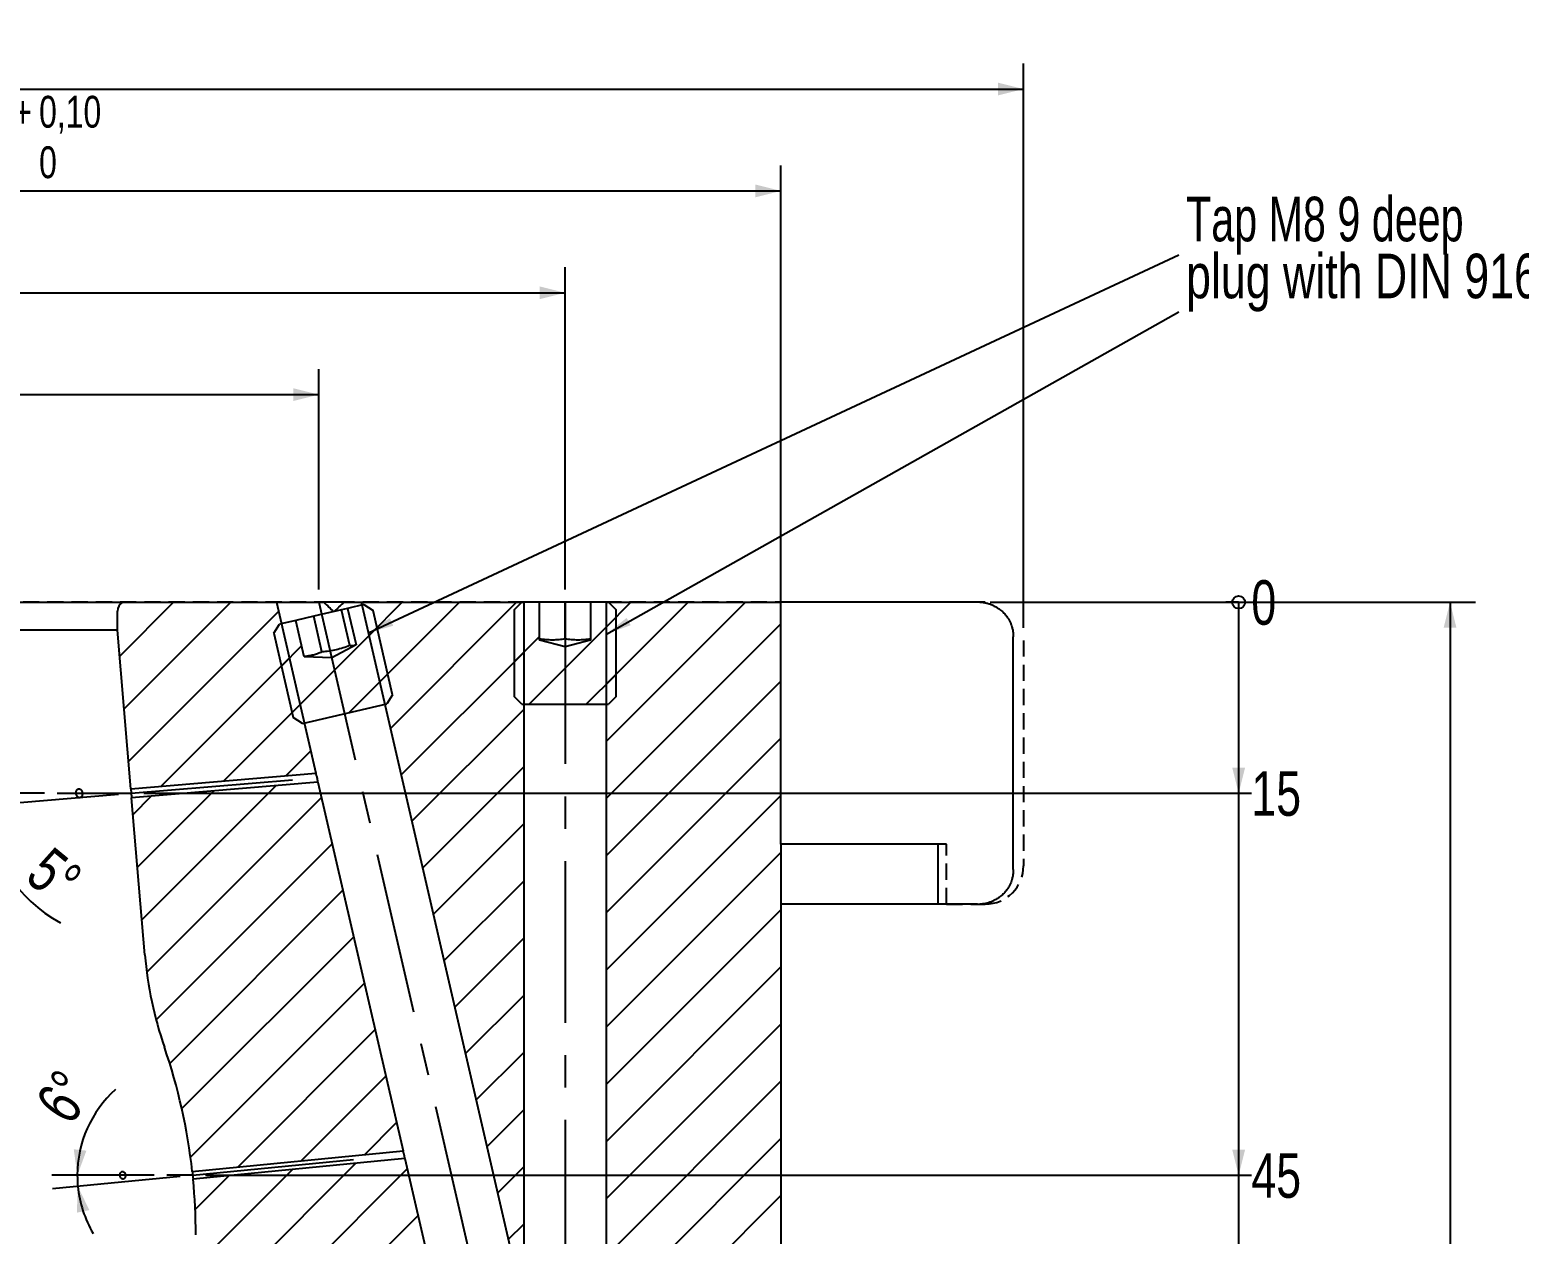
# Model space of a CAD drawing. Header units: millimetres. Extents: x 8 to 862, y 8 to 585.
# Drawn here: x 360.2 to 477.1, y 380.2 to 474.8 of the extents above; entities that cross this region are included whole.
import ezdxf

# ---------------------------------------------------------------- set-up
doc = ezdxf.new("R2010")
doc.units = ezdxf.units.MM
doc.linetypes.add('CENTERX2', pattern=[20.319999999999997, 12.7, -2.54, 2.54, -2.54])
doc.linetypes.add('HIDDEN', pattern=[1.905, 1.27, -0.635])
for name, color, linetype in [('CENTERLINE', 4, 'CENTERX2'), ('DIMENSIONS', 2, 'Continuous'), ('HATCH', 3, 'Continuous'), ('HIDDEN', 3, 'HIDDEN'), ('TEXT', 2, 'Continuous')]:
    doc.layers.add(name, color=color, linetype=linetype)
doc.layers.add('OUTLINE', color=7, linetype='Continuous', lineweight=25)
doc.styles.add('SLDTEXTSTYLE0', font='TXT', dxfattribs={"width": 0.75})
doc.styles.add('SLDTEXTSTYLE3', font='TXT', dxfattribs={"width": 0.6923076923076923})
doc.dimstyles.new('SLDDIMSTYLE1', dxfattribs={"dimtxt": 3.5, "dimasz": 2, "dimexe": 0, "dimexo": 0.0625, "dimgap": 0.875, "dimtad": 1, "dimdec": 0, "dimrnd": 1e-09, "dimzin": 12, "dimdsep": 46, "dimtxsty": 'SLDTEXTSTYLE0', "dimsah": 1, "dimcen": 0.09, "dimadec": 0, "dimazin": 3, "dimtfac": 1, "dimtdec": 0, "dimtofl": 0, "dimtmove": 0, "dimatfit": 3, "dimfxl": 0, "dimfrac": 2, "dimtolj": 1, "dimtzin": 12, "dimarcsym": 0})
doc.dimstyles.new('SLDDIMSTYLE10', dxfattribs={"dimtxt": 3.5, "dimasz": 2, "dimexe": 0, "dimexo": 0.0625, "dimgap": 0.875, "dimtad": 1, "dimdec": 4, "dimzin": 12, "dimdsep": 46, "dimtxsty": 'SLDTEXTSTYLE0', "dimsah": 1, "dimcen": 0.09, "dimadec": 0, "dimazin": 3, "dimtfac": 1, "dimtdec": 0, "dimtofl": 0, "dimtmove": 0, "dimatfit": 3, "dimfxl": 0, "dimfrac": 2, "dimtolj": 1, "dimtzin": 12, "dimarcsym": 0})
doc.dimstyles.new('SLDDIMSTYLE19', dxfattribs={"dimtxt": 0.18, "dimasz": 2, "dimexe": 0, "dimexo": 0.0625, "dimgap": 0, "dimtad": 0, "dimtih": 1, "dimtoh": 1, "dimdec": 0, "dimrnd": 1e-09, "dimzin": 0, "dimdsep": 46, "dimtxsty": 'Standard', "dimsah": 1, "dimcen": 0.09, "dimadec": 0, "dimazin": 0, "dimtfac": 2, "dimtdec": 0, "dimtofl": 0, "dimtmove": 0, "dimatfit": 3, "dimfxl": 0, "dimfrac": 2, "dimtolj": 1, "dimtzin": 0, "dimarcsym": 0})
doc.dimstyles.new('SLDDIMSTYLE2', dxfattribs={"dimtxt": 3.5, "dimasz": 2, "dimexe": 0, "dimexo": 0.0625, "dimgap": 0.875, "dimtad": 1, "dimrnd": 1e-09, "dimzin": 12, "dimdsep": 46, "dimtxsty": 'SLDTEXTSTYLE0', "dimsah": 1, "dimcen": 0.09, "dimadec": 0, "dimazin": 3, "dimtfac": 1, "dimtofl": 0, "dimtmove": 0, "dimatfit": 3, "dimfxl": 0, "dimfrac": 2, "dimtolj": 1, "dimtzin": 12, "dimarcsym": 0})
doc.dimstyles.new('SLDDIMSTYLE3', dxfattribs={"dimtxt": 3.5, "dimasz": 2, "dimexe": 0, "dimexo": 0.0625, "dimgap": 0.875, "dimtad": 1, "dimrnd": 1e-09, "dimzin": 12, "dimdsep": 46, "dimtxsty": 'SLDTEXTSTYLE0', "dimsah": 1, "dimcen": 0.09, "dimadec": 0, "dimazin": 3, "dimtol": 1, "dimtp": 0.05, "dimtm": 0.05, "dimtfac": 1, "dimtofl": 0, "dimtmove": 0, "dimatfit": 3, "dimfxl": 0, "dimfrac": 2, "dimtolj": 1, "dimarcsym": 0})
doc.dimstyles.new('SLDDIMSTYLE4', dxfattribs={"dimtxt": 3.5, "dimasz": 2, "dimexe": 0, "dimexo": 0.0625, "dimgap": 0.875, "dimtad": 1, "dimrnd": 1e-09, "dimzin": 12, "dimdsep": 46, "dimtxsty": 'SLDTEXTSTYLE0', "dimsah": 1, "dimcen": 0.09, "dimadec": 0, "dimazin": 3, "dimtol": 1, "dimtp": 0.1, "dimtfac": 1, "dimtofl": 0, "dimtmove": 0, "dimatfit": 3, "dimfxl": 0, "dimfrac": 2, "dimtolj": 1, "dimarcsym": 0})
doc.dimstyles.new('SLDDIMSTYLE5', dxfattribs={"dimtxt": 3.5, "dimasz": 0.3333333333333333, "dimexe": 0, "dimexo": 0.0625, "dimgap": 0.875, "dimtad": 0, "dimtih": 1, "dimtoh": 1, "dimdec": 0, "dimrnd": 1e-09, "dimdsep": 46, "dimtxsty": 'SLDTEXTSTYLE0', "dimblk1": 'ORIGIN', "dimblk2": 'ORIGIN', "dimsah": 1, "dimcen": 0.09, "dimadec": 0, "dimazin": 2, "dimtfac": 1, "dimtdec": 0, "dimtofl": 0, "dimtmove": 0, "dimatfit": 3, "dimldrblk": 'ORIGIN', "dimfxl": 0, "dimfrac": 2, "dimtolj": 1, "dimtzin": 12, "dimarcsym": 0})
doc.dimstyles.new('SLDDIMSTYLE6', dxfattribs={"dimtxt": 3.5, "dimasz": 2, "dimexe": 0, "dimexo": 0.0625, "dimgap": 0.875, "dimtad": 0, "dimtih": 1, "dimtoh": 1, "dimrnd": 1e-09, "dimzin": 12, "dimdsep": 46, "dimtxsty": 'SLDTEXTSTYLE0', "dimsah": 1, "dimcen": 0.09, "dimadec": 0, "dimazin": 3, "dimtfac": 1, "dimtofl": 0, "dimtmove": 0, "dimatfit": 3, "dimfxl": 0, "dimfrac": 2, "dimtolj": 1, "dimtzin": 12, "dimarcsym": 0})
pattern_1 = [(45, (0, 0), (-2.245064030267288, 2.245064030267288), [])]

# ---------------------------------------------------------------- blocks, each defined once
blk = doc.blocks.new('_D_1')
at = {"layer": 'DIMENSIONS'}
for p, q in [((325.5400538488987, 430.8334182426424), (325.5400538488987, 448.1411615900734)), ((382.8776251284518, 430.8334182426424), (382.8776251284518, 448.1411615900734)), ((325.5400538488987, 446.1411615900734), (382.8776251284518, 446.1411615900734))]:
    blk.add_line(p, q, dxfattribs=at)
for points in [[(325.5400538488987, 446.1411615900734), (327.5400538488987, 445.6411615900734), (327.5400538488987, 446.6411615900734)], [(382.8776251284518, 446.1411615900734), (380.8776251284518, 446.6411615900734), (380.8776251284518, 445.6411615900734)]]:
    blk.add_solid(points, dxfattribs=at)
at = {"layer": 'DIMENSIONS', "char_height": 3.5, "attachment_point": 1, "style": 'SLDTEXTSTYLE0'}
for s, insert in [('%%c', (348.9864570900557, 450.6528986792753)), ('57', (354.2611155887615, 450.6528985046523))]:
    blk.add_mtext(s, dxfattribs=dict(at, insert=insert))
blk = doc.blocks.new('_D_2')
at = {"layer": 'DIMENSIONS'}
for p, q in [((270.2088394886753, 427.8334182426424), (270.2088394886753, 472.1411615900735)), ((438.2088394886753, 427.8334182426424), (438.2088394886753, 472.1411615900735)), ((270.2088394886753, 470.1411615900735), (438.2088394886753, 470.1411615900735))]:
    blk.add_line(p, q, dxfattribs=at)
for points in [[(270.2088394886753, 470.1411615900735), (272.2088394886753, 469.6411615900735), (272.2088394886753, 470.6411615900735)], [(438.2088394886753, 470.1411615900735), (436.2088394886753, 470.6411615900735), (436.2088394886753, 469.6411615900735)]]:
    blk.add_solid(points, dxfattribs=at)
at = {"layer": 'DIMENSIONS', "char_height": 3.5, "attachment_point": 1, "style": 'SLDTEXTSTYLE0'}
for s, insert in [('%%c', (347.6926236129202, 474.6528986792754)), ('168', (352.967282111626, 474.6528985046524))]:
    blk.add_mtext(s, dxfattribs=dict(at, insert=insert))
blk = doc.blocks.new('_Origin')
at = {"color": 0, "linetype": 'ByBlock', "lineweight": -2}
blk.add_line((0, 0), (-1, 0), dxfattribs=at)
blk.add_circle((0, 0), 0.5, dxfattribs=at)
blk = doc.blocks.new('_D_5')
at = {"layer": 'DIMENSIONS'}
blk.add_line((436.2088394886753, 429.8334182426424), (456.101299561201, 429.8334182426424), dxfattribs=at)
blk.add_blockref('_Origin', (455.101299561201, 429.8334182426424), dxfattribs=at)
at = {"layer": 'DIMENSIONS', "insert": (456.101299561201, 431.5670301616918), "char_height": 3.5, "attachment_point": 1, "style": 'SLDTEXTSTYLE0'}
blk.add_mtext('0', dxfattribs=at)
blk = doc.blocks.new('_D_6')
at = {"layer": 'DIMENSIONS'}
for p, q in [((455.101299561201, 429.8334182426424), (455.101299561201, 414.8334182426516)), ((369.1393484940538, 414.8334182426516), (456.101299561201, 414.8334182426516))]:
    blk.add_line(p, q, dxfattribs=at)
blk.add_solid([(455.101299561201, 414.8334182426516), (455.601299561201, 416.8334182426516), (454.601299561201, 416.8334182426516)], dxfattribs=at)
at = {"layer": 'DIMENSIONS', "insert": (456.101299561201, 416.5670301617009), "char_height": 3.5, "attachment_point": 1, "style": 'SLDTEXTSTYLE0'}
blk.add_mtext('15', dxfattribs=at)
blk = doc.blocks.new('_D_7')
at = {"layer": 'DIMENSIONS'}
for p, q in [((455.101299561201, 414.8334182426516), (455.101299561201, 384.8331870153195)), ((373.9634119820914, 384.8331870153195), (456.101299561201, 384.8331870153195))]:
    blk.add_line(p, q, dxfattribs=at)
blk.add_solid([(455.101299561201, 384.8331870153195), (455.601299561201, 386.8331870153195), (454.601299561201, 386.8331870153195)], dxfattribs=at)
at = {"layer": 'DIMENSIONS', "insert": (456.101299561201, 386.5667989343689), "char_height": 3.5, "attachment_point": 1, "style": 'SLDTEXTSTYLE0'}
blk.add_mtext('45', dxfattribs=at)
blk = doc.blocks.new('_D_8')
at = {"layer": 'DIMENSIONS'}
for p, q in [((455.101299561201, 384.8331870153195), (455.101299561201, 361.8322998854909)), ((377.7575989855928, 361.8322998854909), (456.101299561201, 361.8322998854909))]:
    blk.add_line(p, q, dxfattribs=at)
blk.add_solid([(455.101299561201, 361.8322998854909), (455.601299561201, 363.8322998854909), (454.601299561201, 363.8322998854909)], dxfattribs=at)
at = {"layer": 'DIMENSIONS', "insert": (456.101299561201, 363.5659118045401), "char_height": 3.5, "attachment_point": 1, "style": 'SLDTEXTSTYLE0'}
blk.add_mtext('68', dxfattribs=at)
blk = doc.blocks.new('_D_9')
at = {"layer": 'DIMENSIONS'}
for p, q in [((455.101299561201, 361.8322998854909), (455.101299561201, 339.8334182955434)), ((390.7281471146133, 339.8334182955434), (456.101299561201, 339.8334182955434))]:
    blk.add_line(p, q, dxfattribs=at)
blk.add_solid([(455.101299561201, 339.8334182955434), (455.601299561201, 341.8334182955434), (454.601299561201, 341.8334182955434)], dxfattribs=at)
at = {"layer": 'DIMENSIONS', "insert": (456.101299561201, 341.5670302145927), "char_height": 3.5, "attachment_point": 1, "style": 'SLDTEXTSTYLE0'}
blk.add_mtext('90', dxfattribs=at)
blk = doc.blocks.new('_D_11')
at = {"layer": 'DIMENSIONS'}
for p, q in [((306.2088394886753, 432.8512220239102), (306.2088394886753, 456.1411615900735)), ((402.2088394886753, 430.8334182426424), (402.2088394886753, 456.1411615900735)), ((306.2088394886753, 454.1411615900735), (402.2088394886753, 454.1411615900735))]:
    blk.add_line(p, q, dxfattribs=at)
for points in [[(306.2088394886753, 454.1411615900735), (308.2088394886753, 453.6411615900735), (308.2088394886753, 454.6411615900735)], [(402.2088394886753, 454.1411615900735), (400.2088394886753, 454.6411615900735), (400.2088394886753, 453.6411615900735)]]:
    blk.add_solid(points, dxfattribs=at)
at = {"layer": 'DIMENSIONS', "char_height": 3.5, "attachment_point": 1, "style": 'SLDTEXTSTYLE0'}
for s, insert in [('%%c', (348.9835093631347, 458.6528986792754)), ('96', (354.2619467615088, 458.7063708559353))]:
    blk.add_mtext(s, dxfattribs=dict(at, insert=insert))
blk = doc.blocks.new('_D_15')
at = {"layer": 'DIMENSIONS'}
for p, q in [((369.9465522285903, 384.8331870153195), (361.9051818794474, 384.8331870153195)), ((371.9681171548607, 384.7362942555916), (361.9572127626022, 383.7617245829685))]:
    blk.add_line(p, q, dxfattribs=at)
for radius, start, end in [(9.058230102644098, 132.0667378715806, 180), (9.05823010264409, 180, 185.5602696127283), (9.05823010264409, 185.5602696127283, 210.3128815891725)]:
    blk.add_arc((372.9634119820914, 384.8331870153195), radius, start, end, dxfattribs=at)
for points in [[(363.9051818794474, 384.8331870153195), (364.619113280873, 386.7671730426885), (363.6250102795905, 386.8756129930806)], [(363.9478024170638, 383.9555101024242), (363.8668453625143, 381.8955474922493), (364.8457638913672, 382.0997985971878)]]:
    blk.add_solid(points, dxfattribs=at)
at = {"layer": 'DIMENSIONS', "insert": (360.4809227769955, 390.6027863195537), "char_height": 3.5, "attachment_point": 1, "rotation": 55.875532306470845, "style": 'SLDTEXTSTYLE0'}
blk.add_mtext('6°', dxfattribs=at)
blk = doc.blocks.new('_D_19')
at = {"layer": 'DIMENSIONS'}
for p, q in [((361.3225732037409, 414.8334182426516), (354.5445751227323, 414.8334182426516)), ((367.1428840571147, 414.7494026136554), (354.5926403012853, 413.6912448067994))]:
    blk.add_line(p, q, dxfattribs=at)
for radius, start, end in [(11.59477337132142, 160.4985361037045, 180), (11.59477337132142, 180, 184.8194220847309), (11.59477337132141, 184.8194220847309, 241.4122671571286)]:
    blk.add_arc((368.1393484940538, 414.8334182426516), radius, start, end, dxfattribs=at)
for points in [[(356.5445751227323, 414.8334182426516), (357.2133558240945, 416.7834778246864), (356.2170006441531, 416.8687793803821)], [(356.5855691751634, 413.8592760647917), (356.4301550030312, 411.8035896988544), (357.4158208425467, 411.9722990726672)]]:
    blk.add_solid(points, dxfattribs=at)
at = {"layer": 'DIMENSIONS', "insert": (361.9190750507123, 410.7794804316043), "char_height": 3.5, "attachment_point": 1, "rotation": 320.5428242738405, "style": 'SLDTEXTSTYLE0'}
blk.add_mtext('5°', dxfattribs=at)
blk = doc.blocks.new('_D_29')
at = {"layer": 'DIMENSIONS'}
for p, q in [((289.2588394886753, 411.8334182426424), (289.2588394886753, 464.1411615900737)), ((419.1588394886753, 411.8334182426425), (419.1588394886752, 464.1411615900738)), ((289.2588394886753, 462.1411615900737), (419.1588394886752, 462.1411615900738))]:
    blk.add_line(p, q, dxfattribs=at)
for points in [[(289.2588394886753, 462.1411615900737), (291.2588394886753, 461.6411615900737), (291.2588394886753, 462.6411615900737)], [(419.1588394886752, 462.1411615900738), (417.1588394886752, 462.6411615900738), (417.1588394886752, 461.6411615900738)]]:
    blk.add_solid(points, dxfattribs=at)
at = {"layer": 'DIMENSIONS', "attachment_point": 1, "style": 'SLDTEXTSTYLE0'}
for s, insert, char_height in [('+', (358.8849366413931, 469.6086504411325), 2.5), ('0,10', (360.9027941047236, 469.6086504411325), 2.5), ('%%c', (341.0535589019626, 466.6528986792755), 3.5), ('129,9', (346.3282174006683, 466.6528985046525), 3.5), ('0', (360.9027941047236, 465.6408944445838), 2.5)]:
    blk.add_mtext(s, dxfattribs=dict(at, insert=insert, char_height=char_height))
blk = doc.blocks.new('_D_30')
at = {"layer": 'DIMENSIONS'}
for p, q in [((435.5891853451317, 429.8334182426424), (473.7013892990679, 429.8334182426424)), ((471.7013892990679, 429.8334182426424), (471.7013892990679, 203.5372576087669)), ((389.2276632411452, 203.5372576087669), (473.7013892990679, 203.5372576087669))]:
    blk.add_line(p, q, dxfattribs=at)
for points in [[(471.7013892990679, 429.8334182426424), (471.2013892990679, 427.8334182426424), (472.2013892990679, 427.8334182426424)], [(471.7013892990679, 203.5372576087669), (472.2013892990679, 205.5372576087669), (471.2013892990679, 205.5372576087669)]]:
    blk.add_solid(points, dxfattribs=at)
at = {"layer": 'DIMENSIONS', "attachment_point": 1, "rotation": 90.00000000000041, "style": 'SLDTEXTSTYLE0'}
for s, insert, char_height in [('±0,05', (468.2016564445578, 319.1893631198373), 2.5), ('226,3', (467.1896523844891, 306.2614835684999), 3.5)]:
    blk.add_mtext(s, dxfattribs=dict(at, insert=insert, char_height=char_height))
blk = doc.blocks.new('SW_NOTE_0_5')
at = {"layer": 'TEXT', "color": 0, "char_height": 3.5, "attachment_point": 1}
for s, insert, style in [('Tap M8 9 deep', (0.5664777452255576, 4.563958934227729), 'SLDTEXTSTYLE3'), ('plug with DIN 916 M8x8', (0.5664777452255576, 0.09173675505330658), 'SLDTEXTSTYLE0')]:
    blk.add_mtext(s, dxfattribs=dict(at, insert=insert, style=style))

msp = doc.modelspace()

# ---------------------------------------------------------------- hatches: boundary and pattern name
at = {"layer": 'HATCH'}
h = msp.add_hatch(dxfattribs=at)
h.set_pattern_fill('ANSI31', color=256, angle=2.8e-322, style=0)
h.set_pattern_definition(pattern_1)
edge = h.paths.add_edge_path(flags=0)
edge.add_line((367.0588394886753, 429.1432636454933), (367.0588394886753, 427.6487576087669))
edge.add_line((367.0588394886753, 427.6487576087669), (368.109943023905, 415.1821807955803))
edge.add_line((368.109943023905, 415.1821807955803), (382.6417741797392, 416.4074136185139))
edge.add_line((382.6417741797392, 416.4074136185139), (379.5421367781233, 429.8334182426424))
edge.add_line((379.5421367781233, 429.8334182426424), (367.454257442566, 429.8334182426424))
edge.add_arc((367.8588394886752, 429.1432636454933), 0.8000000000000013, 120.3796611770045, 180)
h = msp.add_hatch(dxfattribs=at)
h.set_pattern_fill('ANSI31', color=256, style=0)
h.set_pattern_definition(pattern_1)
h.paths.add_polyline_path([(388.6590986976591, 422.572750890152), (387.1294315281207, 429.1984673306928), (386.4098388566431, 429.6481187369577), (385.1273979964957, 429.3520439353507), (385.7891231493064, 426.4857974005448), (383.8843093265769, 425.4729899254405), (381.7282884290615, 425.5482798342213), (381.0665632762508, 428.4145263690281), (379.7841224161035, 428.1184515674194), (379.3344710098388, 427.3988588959421), (380.8641381793769, 420.7731424554025), (381.5837308508547, 420.3234910491376), (388.2094472913942, 421.8531582186758)], flags=0)
h = msp.add_hatch(dxfattribs=at)
h.set_pattern_fill('ANSI31', color=256, angle=2.8e-322, style=0)
h.set_pattern_definition(pattern_1)
h.paths.add_polyline_path([(386.2131134787803, 429.8334182426424), (398.9588394886753, 374.6256135305448), (398.9588394886753, 429.8334182426424)], flags=0)
h = msp.add_hatch(dxfattribs=at)
h.set_pattern_fill('ANSI31', color=256, style=0)
h.set_pattern_definition(pattern_1)
h.paths.add_polyline_path([(406.2088394886752, 422.4334182426425), (406.208839488675, 429.2334182426425), (405.6088394886751, 429.8334182426424), (404.2088394886753, 429.8334182426433), (404.2088394886757, 426.869316627505), (402.2088394886752, 426.3334182426427), (400.2088394886752, 426.8693166275049), (400.2088394886752, 429.8334182426433), (398.8088394886751, 429.8334182426424), (398.2088394886752, 429.2334182426425), (398.2088394886752, 422.4334182426425), (398.8088394886753, 421.8334182426425), (405.6088394886753, 421.8334182426425)], flags=0)
h = msp.add_hatch(dxfattribs=at)
h.set_pattern_fill('ANSI31', color=256, angle=2.8e-322, style=0)
h.set_pattern_definition(pattern_1)
edge = h.paths.add_edge_path(flags=0)
edge.add_arc((427.2088394886753, 176.0872576087669), 3, 270.0000000000008, 360.0000000000008)
edge.add_line((430.2088394886753, 176.0872576087669), (430.2088394886753, 204.6334182426425))
edge.add_line((430.2088394886753, 204.6334182426425), (424.3588394886752, 204.6334182426425))
edge.add_line((424.3588394886752, 204.6334182426425), (424.3588394886752, 271.7334182426425))
edge.add_line((424.3588394886752, 271.7334182426425), (411.3588394886753, 271.7334182426425))
edge.add_line((411.3588394886753, 271.7334182426425), (409.3159133839815, 275.1334182426425))
edge.add_line((409.3159133839815, 275.1334182426425), (411.3588394886753, 278.5334182426424))
edge.add_line((411.3588394886753, 278.5334182426424), (424.3588394886752, 278.5334182426424))
edge.add_line((424.3588394886752, 278.5334182426424), (424.3588394886752, 284.7334182426424))
edge.add_line((424.3588394886752, 284.7334182426424), (430.2088394886753, 284.7334182426424))
edge.add_line((430.2088394886753, 284.7334182426424), (430.2088394886753, 333.8407775555232))
edge.add_arc((427.2088394886753, 333.8407775555232), 3, 0, 45)
edge.add_line((429.3301598322349, 335.9620978990828), (419.1588394886753, 346.1334182426424))
edge.add_line((419.1588394886753, 346.1334182426424), (419.1588394886753, 410.8334182426425))
edge.add_line((419.1588394886753, 410.8334182426425), (419.1588394886753, 429.8334182426424))
edge.add_line((419.1588394886753, 429.8334182426424), (405.4588394886753, 429.8334182426424))
edge.add_line((405.4588394886753, 429.8334182426424), (405.4588394886752, 173.0872576087669))
edge.add_line((405.4588394886752, 173.0872576087669), (427.2088394886753, 173.0872576087669))
h = msp.add_hatch(dxfattribs=at)
h.set_pattern_fill('ANSI31', color=256, angle=2.8e-322, style=0)
h.set_pattern_definition(pattern_1)
edge = h.paths.add_edge_path(flags=0)
edge.add_line((382.8008586785498, 415.718342949943), (368.1687539642033, 414.4846556897137))
edge.add_line((368.1687539642033, 414.4846556897137), (369.2088394886753, 402.1487576087669))
edge.add_arc((399.1027725968469, 404.6692264786715), 30, 184.8194220847668, 199.0124906074332)
edge.add_arc((327.9405602321602, 380.1487576087668), 45.26827925651509, 6.319708118149208, 19.0124906074318, ccw=False)
edge.add_line((372.9337509990101, 385.1317177193519), (389.4902273042607, 386.7435041334823))
edge.add_line((389.4902273042607, 386.7435041334823), (382.8008586785498, 415.718342949943))
h = msp.add_hatch(dxfattribs=at)
h.set_pattern_fill('ANSI31', color=256, angle=2.8e-322, style=0)
h.set_pattern_definition(pattern_1)
edge = h.paths.add_edge_path(flags=0)
edge.add_line((389.6263438182571, 386.1539187370153), (372.9958444138074, 384.5349261140624))
edge.add_arc((327.9405602321602, 380.1487576087668), 45.26827925651509, -7.958078640513122e-13, 5.560269612726586, ccw=False)
edge.add_arc((348.2088394886753, 380.1487576087668), 25, 349.6111421845305, 360, ccw=False)
edge.add_arc((408.208839488675, 369.1487576087668), 35.99999999999972, 169.6111421845303, 180)
edge.add_spline(control_points=[(372.2088394886753, 369.1487576087669), (372.2088394886753, 368.370397185779), (372.4371779181235, 366.8735988174605), (373.19323059506, 365.1877532440942), (373.9486574231502, 364.1374758172045), (374.7845002888486, 363.2214990099548), (375.4052477713112, 362.7266575035367), (376.0861615661453, 362.2884356513777), (376.2879761966013, 362.1550898784441), (376.4852291362866, 362.021455724406)], knot_values=[0, 0, 0, 0, 0.037975, 0.07595, 0.1007333333333333, 0.113925, 0.1519, 0.1519, 0.1684661534918204, 0.1684661534918204, 0.1684661534918204, 0.1684661534918204], weights=[1, 1, 1, 1, 1, 1, 1, 1, 1, 1], degree=3, periodic=0)
edge.add_line((376.4852291362866, 362.021455724406), (392.8447621640597, 371.4666365218072))
edge.add_line((392.8447621640597, 371.4666365218072), (393.1320490747586, 370.969040996127))
edge.add_line((393.1320490747586, 370.969040996127), (389.6263438182571, 386.1539187370153))

# ---------------------------------------------------------------- linework, layer by layer
at = {"layer": 'CENTERLINE'}
for p, q in [((382.8776251284518, 429.8334182426424), (402.2088394886753, 346.1007296207168)), ((402.2088394886753, 429.8334182426424), (402.2088394886753, 170.0739131589911)), ((368.1393484940538, 414.8334182426516), (381.5724756800979, 415.9660152406821)), ((362.3225732037409, 414.8334182426516), (368.1393484940538, 414.8334182426516)), ((372.9634119820914, 384.8331870153195), (387.9611024065898, 386.2932243580404)), ((372.9634119820914, 384.8331870153195), (370.9465522285903, 384.8331870153195))]:
    msp.add_line(p, q, dxfattribs=at)
at = {"layer": 'HIDDEN'}
for p, q in [((435.2088394886753, 429.8334182426424), (273.2088394886753, 429.8334182426424)), ((435.2088394886753, 429.8334182426424), (273.2088394886753, 429.8334182426424)), ((438.2088394886753, 426.8334182426424), (438.2088394886753, 409.1334182426424)), ((432.1588394886753, 410.8334182426424), (419.1588394886753, 410.8334182426424)), ((432.1588394886753, 406.1334182426424), (432.1588394886753, 410.8334182426424)), ((432.1588394886753, 406.1334182426424), (435.2088394886753, 406.1334182426424))]:
    msp.add_line(p, q, dxfattribs=at)
msp.add_arc((435.2088394886753, 409.1334182426424), 3, 270.0000000000008, 0, dxfattribs=at)
at = {"layer": 'OUTLINE'}
for p, q in [((354.2088394886753, 429.8334214339184), (367.454257225162, 429.8334214339184)), ((367.454257225162, 429.8334214339184), (379.5421359962883, 429.8334214339184)), ((379.5421359962883, 429.8334214339184), (382.6417749649944, 416.4074155936169)), ((379.5421359962883, 429.8334214339184), (383.2803716785373, 429.8334214339184)), ((384.8467444903316, 429.8334214339184), (383.2876527584257, 429.8334214339184)), ((385.127398548192, 429.3520394215512), (384.6514256573381, 429.2421582589078)), ((384.8467444903316, 429.8334214339184), (386.2131139165821, 429.8334214339184)), ((386.4098390466633, 429.6481254944729), (385.127398548192, 429.3520394215512)), ((385.127398548192, 429.3520394215512), (385.7891237265529, 426.4858010659146)), ((398.9588407701912, 374.6256101379323), (386.2131139165821, 429.8334214339184)), ((386.2131139165821, 429.8334214339184), (398.9588407701912, 429.8334214339184)), ((386.4098390466633, 429.6481254944729), (387.1294310218753, 429.1984680542874)), ((398.2088392502727, 429.233411277287), (398.8088382310333, 429.8334214339184)), ((400.2088395780983, 429.8334214339184), (398.8088382310333, 429.8334214339184)), ((398.9588407701912, 429.8334214339184), (398.9588407701912, 374.6256101379323)), ((400.2088395780983, 426.8693122515606), (400.2088395780983, 429.8334214339184)), ((402.2088399059238, 429.8334214339184), (400.2088395780983, 429.8334214339184)), ((402.2088399059238, 426.9522223124432), (402.2088399059238, 429.8334214339184)), ((404.2088402337494, 429.8334214339184), (402.2088399059238, 429.8334214339184)), ((404.2088402337494, 429.8334214339184), (404.2088402337494, 426.8693122515606)), ((405.608837855524, 429.8334214339184), (404.2088402337494, 429.8334214339184)), ((405.4588390416565, 173.0872559795308), (405.4588390416565, 429.8334214339184)), ((405.4588390416565, 429.8334214339184), (419.1588362581195, 429.8334214339184)), ((405.608837855524, 429.8334214339184), (406.2088405615749, 429.233411277287)), ((419.1588362581195, 410.8334201822209), (419.1588362581195, 429.8334214339184)), ((434.5891823894443, 429.8334214339184), (419.1588362581195, 429.8334214339184)), ((367.0588390803995, 427.6487621912884), (367.0588390803995, 429.1432592520642)), ((379.3344715512457, 427.3988548169064), (379.7841215408506, 428.1184467921185)), ((381.066563901967, 428.4145328650403), (379.7841215408506, 428.1184467921185)), ((382.4651738531055, 428.7374261269497), (381.066563901967, 428.4145328650403)), ((381.728289080328, 425.5482796082425), (381.066563901967, 428.4145328650403)), ((384.6514256573381, 429.2421582589078), (382.4651738531055, 428.7374261269497)), ((383.1133035845222, 425.93006225919), (382.4651738531055, 428.7374261269497)), ((385.2995535261097, 426.4348092923092), (384.6514256573381, 429.2421582589078)), ((388.6590985483589, 422.5727561364102), (387.1294310218753, 429.1984680542874)), ((398.2088392502727, 429.233411277287), (398.2088392502727, 422.4334153780865)), ((406.2088405615749, 422.4334153780865), (406.2088405615749, 429.233411277287)), ((367.0588390803995, 427.6487621912884), (354.2088394886753, 427.6487621912884)), ((368.1099427766266, 415.182182515614), (367.0588390803995, 427.6487621912884)), ((379.3344715512457, 427.3988548169064), (380.8641390777292, 420.7731428990292)), ((437.4033933407726, 408.8401440033841), (437.4033933407726, 427.1267298111844)), ((385.7891237265529, 426.4858010659146), (383.8843101537885, 425.47298404073)), ((402.2088399059238, 426.3334217915463), (400.2088395780983, 426.8693122515606)), ((404.2088402337494, 426.8693122515606), (402.2088399059238, 426.3334217915463)), ((383.8843101537885, 425.47298404073), (381.728289080328, 425.5482796082425)), ((388.6590985483589, 422.5727561364102), (388.2094485587539, 421.8531641611981)), ((398.8088382310333, 421.8334201226162), (398.2088392502727, 422.4334153780865)), ((406.2088405615749, 422.4334153780865), (405.608837855524, 421.8334201226162)), ((381.5837310529413, 420.3234854588437), (388.2094485587539, 421.8531641611981)), ((398.8088382310333, 421.8334201226162), (405.608837855524, 421.8334201226162)), ((381.5837310529413, 420.3234854588437), (380.8641390777292, 420.7731428990292)), ((368.1099427766266, 415.182182515614), (382.6417749649944, 416.4074155936169)), ((382.8008578992548, 415.7183411965298), (368.1687539345684, 414.48465916013)), ((382.8008578992548, 415.7183411965298), (389.4902257151069, 386.7435026416707)), ((369.2088391534152, 402.148755217545), (368.1687539345684, 414.48465916013)), ((419.1588362581195, 410.8334201822209), (419.1588362581195, 346.1334164688515)), ((431.5147450096073, 410.8334201822209), (419.1588362581195, 410.8334201822209)), ((431.5147450096073, 406.133415127747), (431.5147450096073, 410.8334201822209)), ((431.5147450096073, 406.133415127747), (419.1588362581195, 406.133415127747)), ((434.5891823894443, 406.133415127747), (431.5147450096073, 406.133415127747)), ((372.9337504035892, 385.1317185411381), (389.4902257151069, 386.7435026416707)), ((389.6263440973224, 386.1539158472943), (372.995843542284, 384.5349270353245)), ((389.6263440973224, 386.1539158472943), (393.1320508844318, 370.9690439948964))]:
    msp.add_line(p, q, dxfattribs=at)
for centre, radius, start, end in [((367.8588394886752, 429.1432636454934), 0.8000000000000114, 120.3796611770066, 179.9999999999989), ((399.1027725968469, 404.6692264786715), 29.99999999999996, 184.8194220847668, 199.0124906074334), ((327.9405602321602, 380.1487576087669), 45.26827925651508, 6.319708118150003, 19.01249060743254), ((327.9405602321602, 380.1487576087669), 45.26827925651509, 0, 5.560269612727459)]:
    msp.add_arc(centre, radius, start, end, dxfattribs=at)
for points, knots in [([(383.2803716785373, 429.8334214339184), (383.4084097156843, 429.7076843636286), (383.659423348985, 429.4611816871011), (383.9094584074882, 429.2181849192419), (384.0319545841875, 429.0991369137692)], [0, 0, 0, 0, 0.5100839960898751, 1, 1, 1, 1]), ([(384.0750934458437, 429.1091057906079), (384.1347597664961, 429.1659851855192), (384.2631216632944, 429.2883514876427), (384.4567399962556, 429.4707394203413), (384.655929408581, 429.6569550493286), (384.7831405458689, 429.7746003070872), (384.8467444903316, 429.8334214339184)], [0, 0, 0, 0, 0.2218803079258765, 0.477337581337813, 0.7386754638152783, 1, 1, 1, 1]), ([(435.9033903009357, 429.5350405821729), (435.8671404459054, 429.5518806627306), (435.7549150854873, 429.6040156052977), (435.5606224758327, 429.6777076475785), (435.3168698516001, 429.7490111240178), (435.06549543006, 429.7993691007987), (434.8214468381275, 429.8285407981548), (434.6622204605783, 429.8318866651491), (434.5891823894443, 429.8334214339184)], [0, 0, 0, 0, 0.08825344446852836, 0.2732224613127851, 0.4581881856040232, 0.6484680794813329, 0.8387502509828854, 1, 1, 1, 1]), ([(435.9033903009357, 429.5350405821728), (435.9913731318773, 429.489467139022), (436.1702065630322, 429.3968348024514), (436.3811579825848, 429.2466658249639), (436.546808541273, 429.1068637239102), (436.6738895311216, 428.9835464720962), (436.7908778823591, 428.8534691352943), (436.9106720529858, 428.7006308070139), (437.0271483296953, 428.5249787633243), (437.1360527427371, 428.3242464019591), (437.2261136188355, 428.1168018361637), (437.3024278958692, 427.8897784496551), (437.3598938162731, 427.6451045101886), (437.3969530642484, 427.3858253566156), (437.4008617510622, 427.2123181438345), (437.4027898437442, 427.1267298111844)], [0, 0, 0, 0, 0.08723739981966838, 0.177318271847108, 0.2324754086005092, 0.2876463229265395, 0.3443669197525353, 0.4010955729101731, 0.4787513045674184, 0.5564267029591925, 0.6362434564195785, 0.7160689124499107, 0.811552252371642, 0.9070417404978364, 1, 1, 1, 1]), ([(402.2088399059238, 426.9522223124432), (402.0443383671909, 426.92958287565), (401.7153901141895, 426.8843115472511), (401.2152651032393, 426.8621069758793), (400.7118637181376, 426.8831963954187), (400.3765336916092, 426.9292110113081), (400.2088395780983, 426.9522223124432)], [0, 0, 0, 0, 0.2476462360919321, 0.4952099375623888, 0.7475611626374761, 1, 1, 1, 1]), ([(404.2088402337494, 426.9522223124432), (404.044338637852, 426.9295828755938), (403.7153901371231, 426.8843115287209), (403.2152659873735, 426.8621069769101), (402.7118637382809, 426.8831964133212), (402.376533961346, 426.9292110111721), (402.2088399059238, 426.9522223124433)], [0, 0, 0, 0, 0.2476462360961359, 0.4952101384224207, 0.747561162633191, 1, 1, 1, 1]), ([(383.1133035845222, 425.93006225919), (383.0562944042593, 425.9053613126001), (382.8909567337343, 425.8337237807126), (382.6113382014427, 425.7338186958665), (382.2693088315928, 425.645748952363), (381.9712977545245, 425.5973156894208), (381.7860374894362, 425.5864602124871), (381.7203616625728, 425.5826118836331)], [0, 0, 0, 0, 0.1283637395757281, 0.3722797202742437, 0.6161528930637954, 0.8639239983537865, 1, 1, 1, 1]), ([(385.2995535261097, 426.4348092923093), (385.1248245807461, 426.3712385132395), (384.7754249012437, 426.2441181338056), (384.2337268188993, 426.0962476940086), (383.6786981392916, 425.9897618528275), (383.3017901540077, 425.9499644169126), (383.1133035845222, 425.93006225919)], [0, 0, 0, 0, 0.2476459832268818, 0.4952094628021507, 0.7475611014357031, 1, 1, 1, 1]), ([(385.7891237265529, 426.4858010659146), (385.7515991920308, 426.4682713954307), (385.6765523626519, 426.4332131007276), (385.5563077885631, 426.4105927257382), (385.4307150285986, 426.4101081337921), (385.3432764438528, 426.4265751176351), (385.2995535261097, 426.4348092923092)], [0, 0, 0, 0, 0.2485284463675457, 0.497042059225639, 0.7485001760185507, 1, 1, 1, 1]), ([(382.8008578992548, 415.7183411965299), (382.8006590107174, 415.7200167413471), (382.8001569884181, 415.7242460492427), (382.7950387794265, 415.7657619162056), (382.7837887082742, 415.8439710498927), (382.7658623935138, 415.947100215199), (382.7415255117521, 416.0626228853971), (382.7126336139286, 416.1782761823213), (382.6828514605015, 416.2818455638894), (382.6577984730378, 416.3604301339765), (382.6437515804952, 416.4016711167425), (382.6423287623821, 416.4058061373088), (382.6417749649944, 416.4074155936169)], [0, 0, 0, 0, 0.06997704258863927, 0.17663177713227, 0.2832214748317493, 0.3896723513810657, 0.4962240073155853, 0.6036890500426582, 0.7127065373128503, 0.8225254355057421, 0.9309223369539572, 1, 1, 1, 1]), ([(364.2349060527148, 414.5686793575215), (364.2521845251741, 414.5971141685666), (364.2867416309576, 414.6539840553889), (364.3076412805307, 414.7675160058149), (364.3023021309417, 414.886365779358), (364.2695256301942, 414.9998473235221), (364.2132799094163, 415.094442917878), (364.1394138545139, 415.1596391477727), (364.0559607767826, 415.1879863818675), (363.9721692060123, 415.1762747457932), (363.8975530864521, 415.1258506131539), (363.8407810917892, 415.04242821449), (363.8086165238904, 414.9354287450033), (363.8049863476789, 414.8169617878311), (363.830372138721, 414.7004118305198), (363.881762027379, 414.5988717029638), (363.9530302736468, 414.5237698720462), (364.0359101848923, 414.4834190835412), (364.1204019992535, 414.4828396240825), (364.1888131873551, 414.5155432334735), (364.2220742659483, 414.5538867988889), (364.2349060527148, 414.5686793575215)], [0, 0, 0, 0, 0.0536914240653624, 0.1073833480053818, 0.1610617874086636, 0.2147327362551717, 0.2684121359687556, 0.3221049597064913, 0.3757960205159623, 0.4294720742538667, 0.4831430527391036, 0.536826747481135, 0.5905196557835729, 0.6442068233628201, 0.6978785614259595, 0.7515546929682099, 0.8052440479769364, 0.8589372143030422, 0.912617820171808, 0.9662888413073762, 1, 1, 1, 1]), ([(368.1099427766266, 415.182182515614), (368.1100355594863, 415.1806077117045), (368.1102747947037, 415.1765471712513), (368.112708263594, 415.1359067022169), (368.1177600620507, 415.0576599132923), (368.1251917193615, 414.9535282494826), (368.1345579986653, 414.8360312655622), (368.1449822174696, 414.7182902457572), (368.1538825846275, 414.6264468090836), (368.1614321565228, 414.5525905200599), (368.1670358551903, 414.500244985197), (368.168725932179, 414.4849163725331), (368.1687525362056, 414.484672004614), (368.1687539345684, 414.48465916013)], [0, 0, 0, 0, 0.06798279030250566, 0.1752896779596939, 0.2826176840923302, 0.3899710970048008, 0.4973154127598799, 0.6046278349704558, 0.7119392631979946, 0.7793766720573441, 0.8867105353262159, 0.9940452710823141, 1, 1, 1, 1]), ([(437.4025514251651, 408.8401440033841), (437.4009226840822, 408.7588186750002), (437.397490126593, 408.5874262616038), (437.3612503696676, 408.3280431550918), (437.3035590026254, 408.0809890866996), (437.2280306090951, 407.8555230775643), (437.1395061759796, 407.6497322169326), (437.0304340256012, 407.4469991502941), (436.8825976070333, 407.2234215375058), (436.7200082991036, 407.0285838725692), (436.5504514469163, 406.8631405090853), (436.3847515950611, 406.7230274936716), (436.1728680426235, 406.5716710636938), (435.9940924658496, 406.4788758343078), (435.9033903009357, 406.4317959794926)], [0, 0, 0, 0, 0.088326989139879, 0.1861483517808496, 0.2839570525652299, 0.361730482712219, 0.4394942351317827, 0.5192336205375555, 0.5989547945210181, 0.7093596509043562, 0.766021189911053, 0.8226710482493993, 0.9100317833344362, 1, 1, 1, 1]), ([(434.5891823894443, 406.133415127747), (434.6622315509385, 406.1349382162683), (434.8083295033904, 406.1379843855852), (435.0278977105725, 406.1626542328117), (435.2467400259337, 406.20235460098), (435.4672722745153, 406.2599747271977), (435.6876240344039, 406.3343240913621), (435.8313226444964, 406.3992395903073), (435.9033903009357, 406.4317959794926)], [0, 0, 0, 0, 0.1612670805572988, 0.3225333430995017, 0.4872623957045727, 0.6519980296477099, 0.8254702225483785, 0.9999999999999999, 0.9999999999999999, 0.9999999999999999, 0.9999999999999999]), ([(389.6263440973224, 386.1539158472943), (389.6259078019403, 386.1571996280252), (389.6250351959209, 386.1637673043046), (389.6177226052384, 386.2149072027791), (389.6053800787043, 386.2899548876892), (389.5874398450754, 386.383230954177), (389.5648691891538, 386.483474087364), (389.5398650807956, 386.5800887596905), (389.5160149865537, 386.6624466223229), (389.4978467665979, 386.7202968878613), (389.4907718149365, 386.7418399736965), (389.4903286346087, 386.7431892906126), (389.4902257151069, 386.7435026416707)], [0, 0, 0, 0, 0.1067613137332427, 0.2135263603786957, 0.3202329903438824, 0.4268859614996489, 0.5338655523379426, 0.6418399532534008, 0.7509560425037962, 0.8601044861155274, 0.9675121487193961, 1, 1, 1, 1]), ([(367.592228939301, 384.5715689907002), (367.6105212007008, 384.590568046652), (367.6471052680158, 384.6285656854715), (367.6784310749398, 384.7165380244041), (367.6874599904325, 384.8155708187192), (367.6719657070131, 384.9171886765161), (367.6340142974146, 385.0092121989587), (367.5776957541054, 385.081437260053), (367.5092825813596, 385.1256680032185), (367.4363801992303, 385.1369127084744), (367.3671898274893, 385.1139077901636), (367.3095637945041, 385.059229981722), (367.2700962562618, 384.9790845251978), (367.253354655631, 384.8825069616799), (367.2612862652508, 384.7804044821065), (367.2930113908552, 384.6842738439686), (367.34484897137, 384.6049751023994), (367.4109360481697, 384.5513051798377), (367.48341480426, 384.529816365623), (367.5462103838587, 384.5395710814679), (367.5794368826425, 384.5626743380125), (367.592228939301, 384.5715689907002)], [0, 0, 0, 0, 0.05369304318294475, 0.1073847493877885, 0.1610743697194358, 0.2147667870933836, 0.2684559282336303, 0.3221400806991614, 0.3758275408943559, 0.4295151946611362, 0.4832027393393293, 0.5368911281908156, 0.5905791956844895, 0.644264212804789, 0.6979519489867715, 0.7516383151797208, 0.8053307065459179, 0.8590223718077958, 0.9127115127644742, 0.9663943143209008, 1, 1, 1, 1]), ([(372.9337504035892, 385.1317185411381), (372.9338719229067, 385.1304394019781), (372.9341903138384, 385.1270879487467), (372.9374221752381, 385.0930288108274), (372.943850596421, 385.0265340315567), (372.9526537979272, 384.9377611503803), (372.9629237369574, 384.837352354457), (372.9735706703795, 384.7364986931601), (372.9821355210718, 384.6576905316202), (372.989167539001, 384.5941457263676), (372.9942550071512, 384.5489124698924), (372.9958133375141, 384.5352333427203), (372.9958416269441, 384.534946458839), (372.995843542284, 384.5349270353245)], [0, 0, 0, 0, 0.06625598131141383, 0.1735962978842801, 0.2809366419793973, 0.388277153988078, 0.4956131473649553, 0.6029517400646577, 0.7102926976623615, 0.7775317539532793, 0.8848666798230256, 0.9922048819832586, 1, 1, 1, 1])]:
    msp.add_open_spline(points, degree=3, knots=knots, dxfattribs=at)

# ---------------------------------------------------------------- block references
at = {"layer": 'TEXT'}
msp.add_blockref('SW_NOTE_0_5', (450.4059534081105, 457.1182053494393), dxfattribs=at)

# ---------------------------------------------------------------- dimensions: what is measured, and where the dimension line sits
at = {"layer": 'DIMENSIONS'}
for base, p1, p2, dimstyle, picture, middle in [((438.2088394886753, 470.1411615900735), (270.2088394886753, 426.8334182426424), (438.2088394886753, 426.8334182426424), 'SLDDIMSTYLE2', '_D_2', (354.2088394886753, 470.1411615900735)), ((419.1588394886753, 462.1411615900737), (289.2588394886753, 410.8334182426424), (419.1588394886753, 410.8334182426425), 'SLDDIMSTYLE4', '_D_29', (354.2088394886753, 462.1411615900737)), ((402.2088394886753, 454.1411615900735), (306.2088394886753, 431.8512220239102), (402.2088394886753, 429.8334182426424), 'SLDDIMSTYLE2', '_D_11', (354.2088394886753, 454.1411615900735)), ((382.8776251284518, 446.1411615900734), (325.5400538488987, 429.8334182426424), (382.8776251284518, 429.8334182426424), 'SLDDIMSTYLE1', '_D_1', (354.2088394886753, 446.1411615900734))]:
    dim = msp.add_linear_dim(base=base, p1=p1, p2=p2, text='%%c<>', dimstyle=dimstyle, dxfattribs=at)
    dim.commit()
    dim.dimension.update_dxf_attribs({"geometry": picture, "text_midpoint": middle, "dimtype": 160})
for feature_location, offset, dimstyle, picture, middle in [((435.2088394886753, 429.8334182426424), (20.892460072525694, 0), 'SLDDIMSTYLE5', '_D_5', (457.3943551579624, 429.8334182426424)), ((368.1393484940538, 414.8334182426516), (87.9619510671472, 0), 'SLDDIMSTYLE6', '_D_6', (458.6874107547238, 414.8334182426516)), ((372.9634119820914, 384.8331870153195), (83.13788757910964, 0), 'SLDDIMSTYLE6', '_D_7', (458.6874107547238, 384.8331870153195)), ((376.7575989855928, 361.8322998854909), (79.34370057560824, 0), 'SLDDIMSTYLE6', '_D_8', (458.6874107547238, 361.8322998854908)), ((389.7281471146133, 339.8334182955434), (66.37315244658771, 0), 'SLDDIMSTYLE6', '_D_9', (458.6874107547238, 339.8334182955435))]:
    dim = msp.add_ordinate_dim(feature_location=feature_location, offset=offset, dtype=0, origin=(435.2088394886753, 429.8334182426424), dimstyle=dimstyle, dxfattribs=at)
    dim.commit()
    dim.dimension.update_dxf_attribs({"geometry": picture, "text_midpoint": middle})
dim = msp.add_linear_dim(base=(471.7013892990679, 203.5372576087669), p1=(434.5891853451317, 429.8334182426424), p2=(388.2276632411452, 203.5372576087669), angle=90.0000000000002, dimstyle='SLDDIMSTYLE3', dxfattribs=at)
dim.commit()
dim.dimension.update_dxf_attribs({"geometry": '_D_30', "text_midpoint": (471.7013892990679, 316.6853379257046), "dimtype": 160})
for base, line1, line2, picture, middle in [((356.554828169131, 414.3459160644462), ((362.3225732037409, 414.8334182426516), (368.1393484940538, 414.8334182426516)), ((381.5724756800979, 415.9660152406821), (368.1393484940538, 414.8334182426516)), '_D_19', (360.7708548102406, 405.8810961771812)), ((363.9158432880149, 384.3938314435852), ((372.9634119820914, 384.8331870153195), (370.9465522285903, 384.8331870153195)), ((387.9611024065898, 386.2932243580404), (372.9634119820914, 384.8331870153195)), '_D_15', (365.4648203039461, 389.9147867080245))]:
    dim = msp.add_angular_dim_2l(base=base, line1=line1, line2=line2, dimstyle='SLDDIMSTYLE10', dxfattribs=at)
    dim.commit()
    dim.dimension.update_dxf_attribs({"geometry": picture, "text_midpoint": middle, "dimtype": 162})

# ---------------------------------------------------------------- leaders
at = {"layer": 'TEXT'}
for points in [[(386.7648023023474, 427.4437914132492), (450.4059534081105, 457.1182053494393)], [(405.4588394886753, 427.3406739187595), (450.4059534081105, 452.6315789473685)]]:
    msp.add_leader(points, dimstyle='SLDDIMSTYLE19', dxfattribs=at)

doc.saveas('drawing.dxf')
